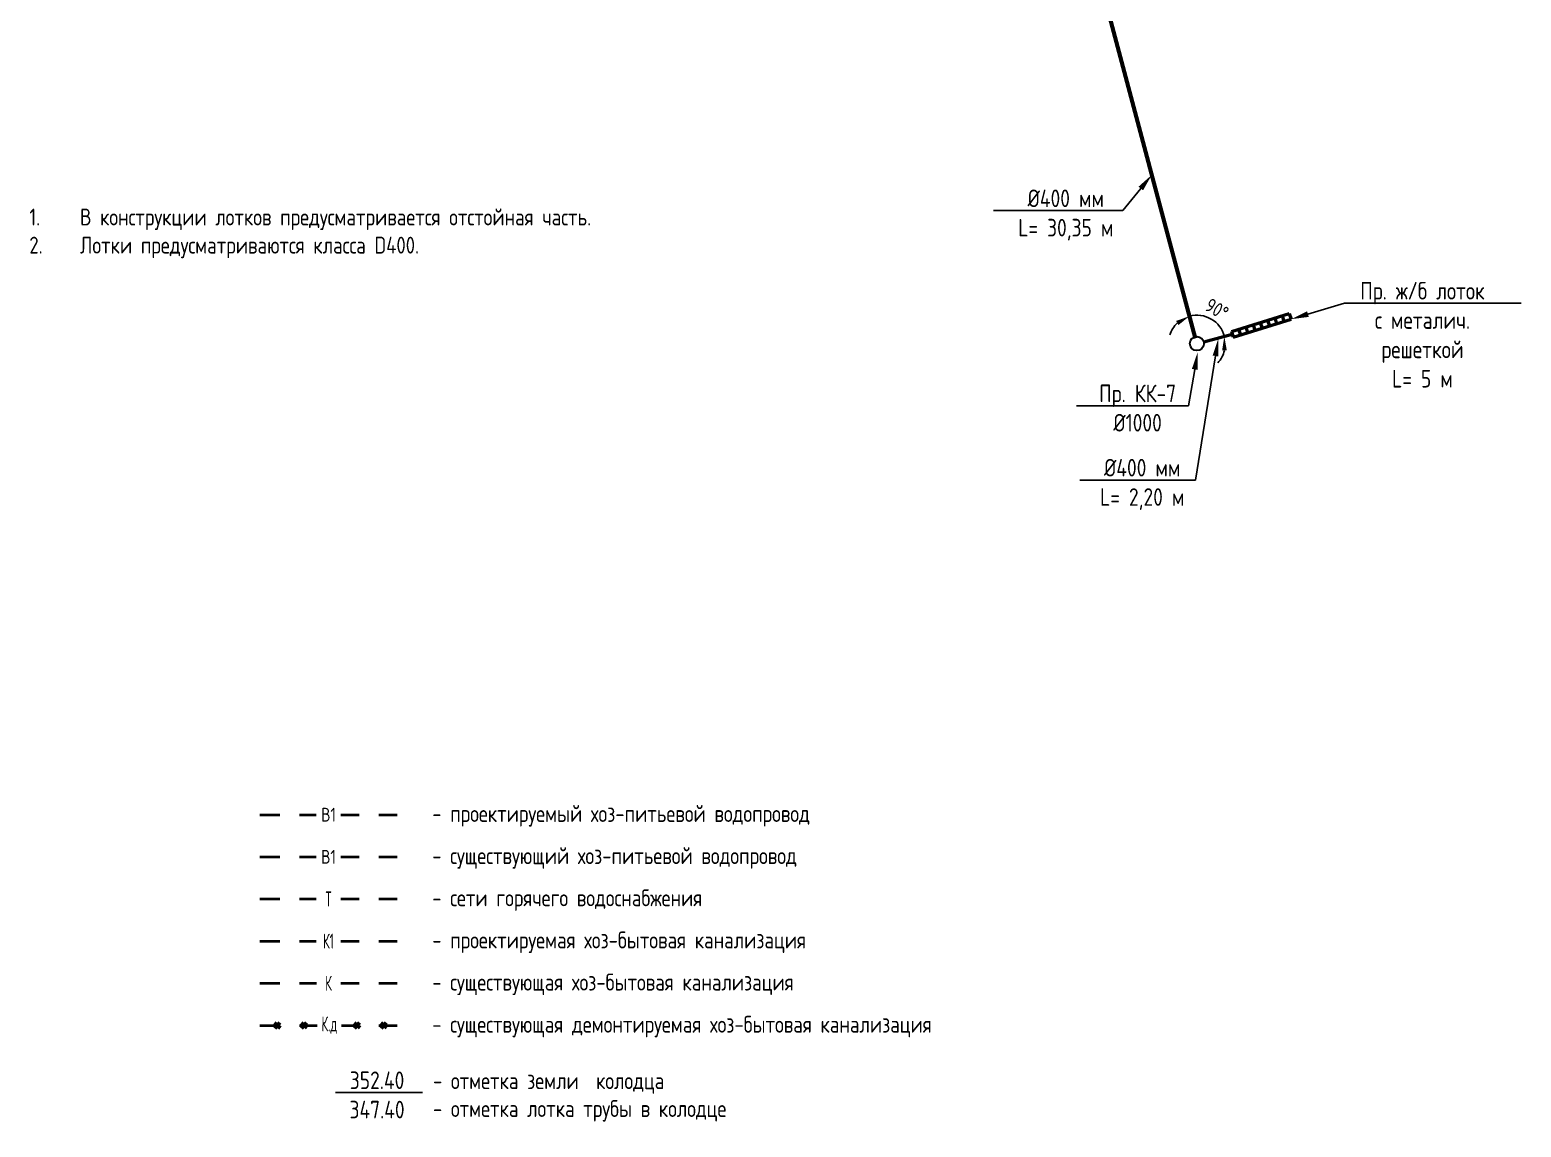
# Model space of a CAD drawing. Header units: millimetres. Extents: x 41457877 to 42425270, y 23449202 to 23614448.
# Drawn here: x 41927555 to 42033525, y 23458156 to 23536140 of the extents above; entities that cross this region are included whole.
import ezdxf
from ezdxf import colors
from ezdxf.entities.mleader import LeaderData, LeaderLine
from ezdxf.math import Vec2, Vec3

# ---------------------------------------------------------------- set-up
doc = ezdxf.new("R2010")
doc.units = ezdxf.units.MM
doc.set_wipeout_variables(frame=1)
doc.linetypes.add('Dashed', pattern=[2822.222233, 1411.111116, -1411.111116])
doc.linetypes.add('Штриховая', pattern=[2822.222233, 1411.111116, -1411.111116])
for name, color, linetype, lineweight in [('Text blocks_Ном._пера__28', 7, 'Continuous', 13), ('В1', 140, 'Continuous', 40), ('ВК_Текст', 7, 'Continuous', 25), ('К1', 30, 'Continuous', 40), ('Колодца К2', 30, 'Continuous', 30), ('Лотки К2', 30, 'Continuous', 30), ('Т', 240, 'Continuous', 40), ('Труба К2', 7, 'Continuous', 60)]:
    doc.layers.add(name, color=color, linetype=linetype, lineweight=lineweight)
doc.layers.add('Выноски', color=7, linetype='Continuous')
doc.styles.add('GOST 2.304', font='GOST_type.ttf')
doc.styles.add('GOST_100', font='cs_gost2304.shx', dxfattribs={"width": 0.7, "height": 300})
doc.styles.get("Standard").update_dxf_attribs({"font": 'arial.ttf'})
doc.dimstyles.new('ISO-25', dxfattribs={"dimtxt": 2.5, "dimasz": 2.5, "dimexe": 1.25, "dimexo": 0.625, "dimtad": 1, "dimtxsty": 'Standard', "dimcen": 2.5, "dimadec": 0, "dimazin": 0, "dimtfac": 1, "dimtmove": 0, "dimatfit": 3, "dimfxl": 1, "dimarcsym": 0})

# ---------------------------------------------------------------- blocks, each defined once
blk = doc.blocks.new('*U34')
at = {"color": 255}
blk.add_wipeout([(-200, 125), (200, 125), (200, -125), (-200, -125)], dxfattribs=at)
at = {"layer": 'ВК_Текст', "insert": (0, 0), "char_height": 230, "attachment_point": 5, "style": 'GOST 2.304'}
blk.add_mtext('В1', dxfattribs=at)
blk = doc.blocks.new('*U37')
at = {"color": 255}
blk.add_wipeout([(-200, 125), (200, 125), (200, -125), (-200, -125)], dxfattribs=at)
at = {"layer": 'ВК_Текст', "insert": (0, 0), "char_height": 250, "attachment_point": 5, "style": 'GOST_100'}
blk.add_mtext('Т', dxfattribs=at)
blk = doc.blocks.new('*U35')
at = {"color": 255}
blk.add_wipeout([(-200, 125), (200, 125), (200, -125), (-200, -125)], dxfattribs=at)
at = {"layer": 'ВК_Текст', "insert": (0, 0), "char_height": 250, "attachment_point": 5, "style": 'GOST_100'}
blk.add_mtext('К1', dxfattribs=at)
blk = doc.blocks.new('_None')
blk = doc.blocks.new('hgfh')
at = {"color": 255}
blk.add_wipeout([(-853, 533), (853, 533), (853, -533), (-853, -533)], dxfattribs=at)
at = {"layer": 'ВК_Текст', "insert": (0, 0), "char_height": 1067, "attachment_point": 5, "style": 'GOST_100'}
blk.add_mtext('К', dxfattribs=at)
blk = doc.blocks.new('*D299')
at = {"color": 0, "lineweight": -2, "transparency": 16777216}
for start, end in [(14.72261, 104.93443), (133.60743, 162.28042), (317.37662, 346.04962)]:
    blk.add_arc((42010481, 23513843), 2019, start, end, dxfattribs=at)
at = {"color": 0, "transparency": 16777216}
for points in [[(42009007, 23515450), (42009169, 23515160), (42009960, 23515794)], [(42012274, 23513355), (42012607, 23513357), (42012434, 23514356)]]:
    blk.add_solid(points, dxfattribs=at)
at = {"color": 0, "transparency": 16777216, "insert": (42011904, 23516292), "char_height": 1000, "attachment_point": 5, "rotation": 329.82852, "style": 'GOST 2.304'}
blk.add_mtext('90°', dxfattribs=at)

msp = doc.modelspace()

# ---------------------------------------------------------------- linework, layer by layer
at = {"layer": 'В1', "linetype": 'Dashed'}
msp.add_line((41943897.036, 23480362.373), (41953658.552, 23480362.373), dxfattribs=at)
at = {"layer": 'В1', "color": 5, "linetype": 'Dashed'}
msp.add_line((41943897.036, 23477367.491), (41953658.552, 23477367.491), dxfattribs=at)
at = {"layer": 'К1', "linetype": 'Штриховая'}
for p, q in [((41943897.036, 23471377.728), (41953658.552, 23471377.728)), ((41943897.036, 23465387.964), (41953658.552, 23465387.964))]:
    msp.add_line(p, q, dxfattribs=at)
at = {"layer": 'К1', "color": 32, "linetype": 'Штриховая'}
msp.add_line((41943897.036, 23468382.846), (41953658.552, 23468382.846), dxfattribs=at)
at = {"layer": 'Колодца К2'}
msp.add_circle((42010480.714, 23513842.965, 237897.055), 500, dxfattribs=at)
at = {"layer": 'Лотки К2', "lineweight": 50}
for p, q in [((42012931.76, 23514710.85, 221396.629), (42017046.952, 23515990.248, 10769.955)), ((42017046.952, 23515990.248, 10769.955), (42017175.617, 23515576.395, -210773.776)), ((42013057.552, 23514296.103), (42017175.617, 23515576.395, -210773.776)), ((42013446.159, 23514870.774, 195068.294), (42013574.825, 23514456.921, -26475.436)), ((42013960.558, 23515030.699, 168739.96), (42014089.224, 23514616.846, -52803.77)), ((42014474.957, 23515190.624, 142411.626), (42014603.622, 23514776.771, -79132.105)), ((42014989.356, 23515350.549, 116083.292), (42015118.021, 23514936.696, -105460.439)), ((42015503.755, 23515510.473, 89754.958), (42015632.42, 23515096.62, -131788.773)), ((42016018.154, 23515670.398, 63426.623), (42016146.819, 23515256.545, -158117.107)), ((42016532.553, 23515830.323, 37098.289), (42016661.218, 23515416.47, -184445.441)), ((42012931.76, 23514710.85, 221396.629), (42013060.426, 23514296.997, -147.102))]:
    msp.add_line(p, q, dxfattribs=at)
at = {"layer": 'Т', "linetype": 'Штриховая'}
msp.add_line((41943897.036, 23474372.61), (41953658.552, 23474372.61), dxfattribs=at)
at = {"layer": 'Труба К2'}
for p, q in [((42010381.592, 23514214.595, 236376.379), (41994973.87, 23571981.349)), ((41944928.057, 23465565.971, 48423.716), (41945338.303, 23465209.958, -48423.716)), ((41944955.174, 23465182.841, 48423.716), (41945311.186, 23465593.087, -48423.716)), ((41946829.466, 23465565.971, 48423.716), (41947239.713, 23465209.958, -48423.716)), ((41946856.583, 23465182.841, 48423.716), (41947212.596, 23465593.087, -48423.716)), ((41950591.297, 23465565.971, 48423.716), (41951001.544, 23465209.958, -48423.716)), ((41950618.414, 23465182.841, 48423.716), (41950974.427, 23465593.087, -48423.716)), ((41952492.707, 23465565.971, 48423.716), (41952902.954, 23465209.958, -48423.716)), ((41952519.824, 23465182.841, 48423.716), (41952875.837, 23465593.087, -48423.716))]:
    msp.add_line(p, q, dxfattribs=at)
at = {"layer": 'Труба К2', "color": 18, "lineweight": 50, "true_color": 0x000000}
msp.add_line((42010964.298, 23513970.035, 237897.055), (42012996.093, 23514503.923, 110624.763), dxfattribs=at)

# ---------------------------------------------------------------- texts
at = {"layer": 'Text blocks_Ном._пера__28', "style": 'GOST 2.304'}
for s, p in [('- проектируемый хоз-питьевой водопровод', (41956149.474, 23479844.829)), ('- существующий хоз-питьевой водопровод', (41956149.474, 23476849.947)), ('- сети горячего водоснабжения', (41956149.474, 23473855.065)), ('- проектируемая хоз-бытовая канализация', (41956149.474, 23470860.183)), ('- существующая хоз-бытовая канализация', (41956149.474, 23467865.302)), ('- существующая демонтируемая хоз-бытовая канализация', (41956149.474, 23464870.42)), ('- отметка земли  колодца', (41956203.494, 23460859.795)), ('- отметка лотка трубы в колодце', (41956203.494, 23458880.276))]:
    msp.add_text(s, height=1200, dxfattribs=at).set_placement(p)
at = {"layer": 'Text blocks_Ном._пера__28', "insert": (41926319.974, 23523438.724), "char_height": 1200, "attachment_point": 1, "style": 'GOST 2.304'}
msp.add_mtext_dynamic_manual_height_columns('\\pi-3600,l4800,t4800;1.^IВ конструкции лотков предусматривается отстойная часть.\\P2.^IЛотки предусматриваются класса D400.', width=53711.80298, gutter_width=12.5, heights=[0], dxfattribs=at)

# ---------------------------------------------------------------- dimensions: what is measured, and where the dimension line sits
dim = msp.add_angular_dim_2l(base=(42011913.686, 23515265.63), line1=((42010381.592, 23514214.595, 236376.379), (41994973.87, 23571981.349)), line2=((42010964.298, 23513970.035, 237897.055), (42012996.093, 23514503.923, 110624.763)), dimstyle='ISO-25', override={"dimscale": 500, "dimtxt": 2, "dimasz": 2, "dimtxsty": 'GOST 2.304'})
dim.commit()
dim.dimension.update_dxf_attribs({"geometry": '*D299', "text_midpoint": (42011904.284, 23516291.705)})

# ---------------------------------------------------------------- leaders
at = {"layer": 'В1', "color": 0, "linetype": 'ByBlock', "lineweight": -3}
ml = msp.add_multileader_mtext('Standard', dxfattribs=at)
ml.set_content('{\\C0;352.40\\P347.40}', color=5, style='GOST 2.304')
ml.set_leader_properties(lineweight=-3)
ml.set_arrow_properties(name='NONE')
ml.build(insert=Vec2(0, 0))
ml.multileader.update_dxf_attribs({"text_left_attachment_type": 6, "text_right_attachment_type": 6, "dogleg_length": 1, "arrow_head_size": 1000, "scale": 500})
ctx = ml.context
ctx.base_point, ctx.scale, ctx.char_height, ctx.arrow_head_size, ctx.landing_gap_size, ctx.plane_origin = Vec3(41949302.77, 23460615.079), 500, 1250, 1000, 900, Vec3(41956194.788, 23438826.412)
ctx.left_attachment, ctx.right_attachment, ctx.text_align_type = 6, 6, 1
notes = []
notes.append((ctx, [(0, (1, 1, 0), (41949282.681, 23460615.079), (1, 0), 20.089, [(0, [(41950682.681, 23460615.079)], 0, [])])]))
ctx.mtext.insert, ctx.mtext.alignment, ctx.mtext.flow_direction = Vec3(41952227.77, 23462115.079), 2, 5
ctx.mtext.has_bg_fill, ctx.mtext.bg_color, ctx.mtext.bg_scale_factor, ctx.mtext.bg_transparency, ctx.mtext.use_window_bg_color = 1, -1027028792, 1.5, 0, 1
at = {"layer": 'Выноски', "color": 0, "lineweight": -2}
ml = msp.add_multileader_mtext('Standard', dxfattribs=at)
ml.set_content('{\\C0;%%C400 мм\\PL= 30,35 м}', color=5, style='GOST 2.304')
ml.set_leader_properties(lineweight=-3)
ml.build(insert=Vec2(0, 0))
ml.multileader.update_dxf_attribs({"text_left_attachment_type": 6, "text_right_attachment_type": 6, "dogleg_length": 1, "arrow_head_size": 1250, "scale": 500})
ctx = ml.context
ctx.base_point, ctx.scale, ctx.char_height, ctx.arrow_head_size, ctx.landing_gap_size, ctx.plane_origin = Vec3(41997212.776, 23523289.792, 173500.571), 500, 1250, 1250, 900, Vec3(42003319.365, 23513614.548, 173500.571)
ctx.left_attachment, ctx.right_attachment, ctx.text_align_type = 6, 6, 1
notes.append((ctx, [(1, (1, 1, 0), (42005222.345, 23523289.792, 173500.571), (-1, 0), 99.848, [(1, [(42007282.221, 23525834.782, 173500.571)], 0, [])])]))
ctx.mtext.insert, ctx.mtext.alignment, ctx.mtext.flow_direction = Vec3(42001167.637, 23524789.792, 173500.571), 2, 5
ml = msp.add_multileader_mtext('Standard', dxfattribs=at)
ml.set_content('{\\C0;Пр. ж/б лоток\\Pс металич.\\Pрешеткой\\PL= 5 м}', color=5, style='GOST 2.304')
ml.set_leader_properties(lineweight=-3)
ml.build(insert=Vec2(0, 0))
ml.multileader.update_dxf_attribs({"text_left_attachment_type": 6, "text_right_attachment_type": 6, "dogleg_length": 1, "arrow_head_size": 1250, "scale": 500})
ctx = ml.context
ctx.base_point, ctx.scale, ctx.char_height, ctx.arrow_head_size, ctx.landing_gap_size, ctx.plane_origin = Vec3(42021081.322, 23516722.549, -210773.776), 500, 1250, 1250, 900, Vec3(42015806.72, 23500373.231, -210773.776)
ctx.left_attachment, ctx.right_attachment, ctx.text_align_type = 6, 6, 1
notes.append((ctx, [(0, (1, 1, 0), (42020981.475, 23516722.549, -210773.776), (1, 0), 99.848, [(1, [(42017175.617, 23515576.395, -210773.776)], 0, [])])]))
ctx.mtext.insert, ctx.mtext.alignment, ctx.mtext.flow_direction = Vec3(42026511.791, 23518222.549, -210773.776), 2, 5
ml = msp.add_multileader_mtext('Standard', dxfattribs=at)
ml.set_content('{\\C0;%%C400 мм\\PL= 2,20 м}', color=5, style='GOST 2.304')
ml.set_leader_properties(lineweight=-3)
ml.build(insert=Vec2(0, 0))
ml.multileader.update_dxf_attribs({"text_left_attachment_type": 6, "text_right_attachment_type": 6, "dogleg_length": 1, "arrow_head_size": 1250, "scale": 500})
ctx = ml.context
ctx.base_point, ctx.scale, ctx.char_height, ctx.arrow_head_size, ctx.landing_gap_size, ctx.plane_origin = Vec3(42002912.57, 23504147.146, 173500.571), 500, 1250, 1250, 900, Vec3(42010637.467, 23498993.056, 173500.571)
ctx.left_attachment, ctx.right_attachment, ctx.text_align_type = 6, 6, 1
notes.append((ctx, [(1, (1, 1, 0), (42010386.041, 23504147.146, 173500.571), (-1, 0), 99.848, [(1, [(42012006.364, 23514196.22, 173500.571)], 0, [])])]))
ctx.mtext.insert, ctx.mtext.alignment, ctx.mtext.flow_direction = Vec3(42006599.382, 23505647.146, 173500.571), 2, 5
ml = msp.add_multileader_mtext('Standard', dxfattribs=at)
ml.set_content('{\\C0;Пр. КК-7\\P%%C1000}', color=5, style='GOST 2.304')
ml.set_leader_properties(lineweight=-3)
ml.build(insert=Vec2(0, 0))
ml.multileader.update_dxf_attribs({"text_left_attachment_type": 6, "text_right_attachment_type": 6, "dogleg_length": 1, "arrow_head_size": 1250, "scale": 500})
ctx = ml.context
ctx.base_point, ctx.scale, ctx.char_height, ctx.arrow_head_size, ctx.landing_gap_size, ctx.plane_origin = Vec3(42002745.108, 23509426.732, 236376.379), 500, 1250, 1250, 900, Vec3(42009170.281, 23498036.914, 236376.379)
ctx.left_attachment, ctx.right_attachment, ctx.text_align_type = 6, 6, 1
notes.append((ctx, [(1, (1, 1, 0), (42009890.667, 23509426.732, 236376.379), (-1, 0), 99.848, [(1, [(42010539.178, 23513240.077, 236376.379)], 0, [])])]))
ctx.mtext.insert, ctx.mtext.alignment, ctx.mtext.flow_direction = Vec3(42006267.964, 23510926.732, 236376.379), 2, 5
for ctx, leaders in notes:
    for number, flags, end, landing, length, lines in leaders:
        leader = LeaderData()
        leader.index, (leader.has_last_leader_line, leader.has_dogleg_vector, leader.attachment_direction) = number, flags
        leader.last_leader_point, leader.dogleg_vector, leader.dogleg_length = Vec3(end), Vec3(landing), length
        for number, points, colour, breaks in lines:
            line = LeaderLine()
            line.index, line.vertices, line.color, line.breaks = number, Vec3.list(points), colors.encode_raw_color(colour), breaks
            leader.lines.append(line)
        ctx.leaders.append(leader)

# ---------------------------------------------------------------- next in the draw order: block references
msp.add_blockref('hgfh', (41948777.794, 23468382.846))
at = {"layer": 'ВК_Текст', "xscale": 4.266666666666672, "yscale": 4.266666666666672, "zscale": 4.266666666666672}
for name, p in [('*U34', (41948777.794, 23480362.373)), ('*U34', (41948777.794, 23477367.491)), ('*U37', (41948777.794, 23474372.61)), ('*U35', (41948777.794, 23471377.728))]:
    msp.add_blockref(name, p, dxfattribs=at)

# ---------------------------------------------------------------- next in the draw order: wipeouts: each hides what was drawn before it
at = {"color": 255}
msp.add_wipeout([(41947987.348, 23465945.47), (41949694, 23465938.379), (41949689.568, 23464871.722), (41947982.916, 23464878.813)], dxfattribs=at).translate(0, 0, 97015.925)

# ---------------------------------------------------------------- next in the draw order: texts
at = {"layer": 'ВК_Текст', "insert": (41948838.458, 23465408.596, 97015.925), "char_height": 1066.6667, "attachment_point": 5, "rotation": 359.76194581, "style": 'GOST_100'}
msp.add_mtext('К.д', dxfattribs=at)

doc.saveas('drawing.dxf')
